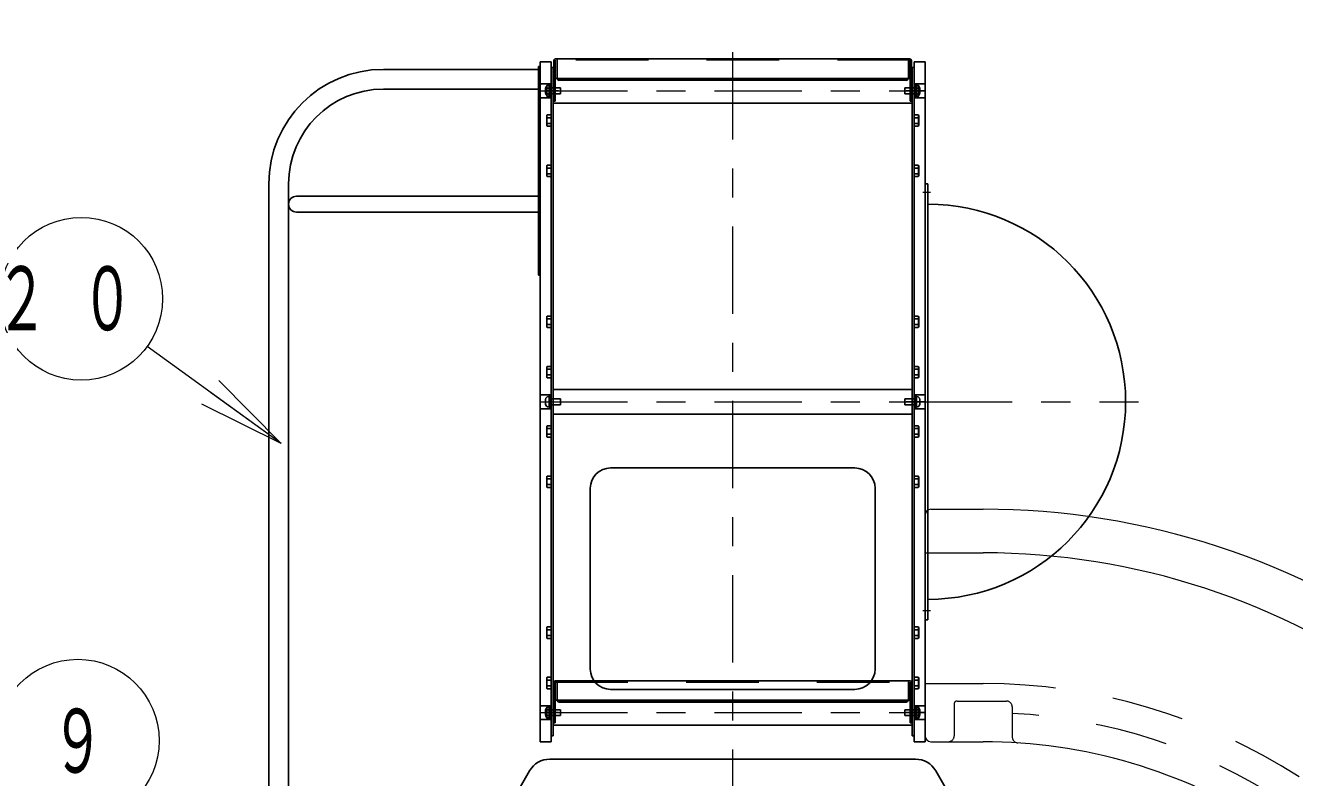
# Model space of a CAD drawing. Units: millimetres on the paper, scale 1:50. Extents: x -385 to 840, y 0 to 267.
# Drawn here: x 310.1 to 353.78, y 83.58 to 109.47 of the extents above; entities that cross this region are included whole.
import ezdxf
from ezdxf.enums import TextEntityAlignment as Align

# ---------------------------------------------------------------- set-up
doc = ezdxf.new("R2010")
doc.units = ezdxf.units.MM
doc.linetypes.add('USER1', pattern=[4.5, 2.5, -2])
doc.linetypes.add('USER2', pattern=[6, 3, -1, 1, -1])
doc.layers.add('1_50', color=7, linetype='Continuous', lineweight=25)
doc.styles.add('ＭＳ ゴシック', font='')
doc.styles.get('ＭＳ ゴシック').set_extended_font_data('MS Gothic')

msp = doc.modelspace()

# ---------------------------------------------------------------- linework, layer by layer
at = {"layer": '1_50', "linetype": 'USER2', "lineweight": 13}
msp.add_line((334.441, 51.547), (334.441, 109.472), dxfattribs=at)
at = {"layer": '1_50', "color": 190}
for p, q in [((340.541, 108.317), (328.341, 108.317)), ((328.397, 107.638), (328.397, 108.317)), ((340.485, 107.638), (340.485, 108.317)), ((328.291, 106.867), (328.291, 108.267)), ((328.337, 106.867), (328.337, 108.271)), ((340.545, 106.867), (340.545, 108.271)), ((340.591, 106.867), (340.591, 108.267)), ((328.337, 106.867), (328.291, 106.867)), ((340.591, 106.867), (340.545, 106.867)), ((328.341, 86.917), (340.541, 86.917)), ((328.397, 86.238), (328.397, 86.917)), ((340.485, 86.238), (340.485, 86.917)), ((328.291, 85.467), (328.291, 86.867)), ((328.337, 85.467), (328.337, 86.871)), ((340.545, 85.467), (340.545, 86.871)), ((340.591, 85.467), (340.591, 86.867)), ((328.291, 85.467), (328.337, 85.467)), ((340.545, 85.467), (340.591, 85.467))]:
    msp.add_line(p, q, dxfattribs=at)
at = {"layer": '1_50', "color": 4}
for p, q in [((322.421, 107.957), (327.757, 107.957)), ((327.757, 108.057), (327.821, 108.057)), ((327.757, 108.057), (327.757, 100.877)), ((327.821, 108.057), (327.821, 100.877)), ((328.201, 85.017), (328.201, 108.017)), ((328.201, 108.017), (328.265, 108.017)), ((328.265, 85.017), (328.265, 108.017)), ((340.681, 108.017), (340.617, 108.017)), ((340.617, 85.017), (340.617, 108.017)), ((340.681, 85.017), (340.681, 108.017)), ((328.265, 106.79), (328.265, 107.644)), ((328.265, 107.644), (340.617, 107.644)), ((340.617, 107.644), (340.617, 106.79)), ((322.421, 107.277), (327.757, 107.277)), ((328.001, 107.297), (328.001, 107.137)), ((328.121, 107.397), (328.101, 107.397)), ((328.121, 107.037), (328.101, 107.037)), ((328.121, 107.033), (328.121, 107.401)), ((328.121, 107.401), (328.171, 107.401)), ((328.121, 107.397), (328.121, 107.037)), ((328.521, 107.317), (328.121, 107.317)), ((328.121, 107.231), (328.171, 107.217)), ((328.121, 107.217), (328.171, 107.204)), ((328.521, 107.117), (328.121, 107.117)), ((328.121, 107.033), (328.171, 107.033)), ((328.171, 107.427), (328.171, 107.007)), ((328.201, 107.427), (328.171, 107.427)), ((328.171, 107.033), (328.171, 107.401)), ((328.171, 107.007), (328.201, 107.007)), ((328.201, 107.427), (328.201, 107.007)), ((328.521, 107.317), (328.521, 107.117)), ((340.361, 107.317), (340.361, 107.117)), ((340.361, 107.317), (340.761, 107.317)), ((340.361, 107.117), (340.761, 107.117)), ((340.681, 107.427), (340.681, 107.007)), ((340.681, 107.427), (340.711, 107.427)), ((340.711, 107.007), (340.681, 107.007)), ((340.711, 107.427), (340.711, 107.007)), ((340.711, 107.033), (340.711, 107.401)), ((340.761, 107.401), (340.711, 107.401)), ((340.761, 107.231), (340.711, 107.217)), ((340.761, 107.217), (340.711, 107.204)), ((340.761, 107.033), (340.711, 107.033)), ((340.761, 107.033), (340.761, 107.401)), ((340.761, 107.397), (340.761, 107.037)), ((340.761, 107.397), (340.781, 107.397)), ((340.761, 107.037), (340.781, 107.037)), ((340.881, 107.297), (340.881, 107.137)), ((328.265, 106.79), (340.617, 106.79)), ((318.481, 104.017), (318.481, 56.817)), ((318.481, 104.017), (318.481, 56.817)), ((319.161, 104.017), (319.161, 56.817)), ((319.161, 104.017), (319.161, 56.817)), ((319.433, 103.589), (327.757, 103.589)), ((319.433, 103.045), (327.757, 103.045)), ((327.757, 100.877), (327.821, 100.877)), ((328.001, 96.597), (328.001, 96.437)), ((328.121, 96.697), (328.101, 96.697)), ((328.121, 96.333), (328.121, 96.701)), ((328.121, 96.701), (328.171, 96.701)), ((328.121, 96.697), (328.121, 96.337)), ((328.521, 96.617), (328.121, 96.617)), ((328.121, 96.531), (328.171, 96.517)), ((328.121, 96.517), (328.171, 96.504)), ((328.171, 96.727), (328.171, 96.307)), ((328.201, 96.727), (328.171, 96.727)), ((328.171, 96.333), (328.171, 96.701)), ((328.201, 96.727), (328.201, 96.307)), ((328.265, 96.09), (328.265, 96.944)), ((328.265, 96.944), (340.617, 96.944)), ((328.521, 96.617), (328.521, 96.417)), ((340.361, 96.617), (340.361, 96.417)), ((340.361, 96.617), (340.761, 96.617)), ((340.617, 96.944), (340.617, 96.09)), ((340.681, 96.727), (340.681, 96.307)), ((340.681, 96.727), (340.711, 96.727)), ((340.711, 96.727), (340.711, 96.307)), ((340.711, 96.333), (340.711, 96.701)), ((340.761, 96.701), (340.711, 96.701)), ((340.761, 96.531), (340.711, 96.517)), ((340.761, 96.517), (340.711, 96.504)), ((340.761, 96.333), (340.761, 96.701)), ((340.761, 96.697), (340.761, 96.337)), ((340.761, 96.697), (340.781, 96.697)), ((340.881, 96.597), (340.881, 96.437)), ((328.121, 96.337), (328.101, 96.337)), ((328.521, 96.417), (328.121, 96.417)), ((328.121, 96.333), (328.171, 96.333)), ((328.171, 96.307), (328.201, 96.307)), ((328.265, 96.09), (340.617, 96.09)), ((340.361, 96.417), (340.761, 96.417)), ((340.711, 96.307), (340.681, 96.307)), ((340.761, 96.333), (340.711, 96.333)), ((340.761, 96.337), (340.781, 96.337)), ((328.265, 85.39), (328.265, 86.244)), ((328.265, 86.244), (340.617, 86.244)), ((340.617, 86.244), (340.617, 85.39)), ((328.001, 85.897), (328.001, 85.737)), ((328.121, 85.997), (328.101, 85.997)), ((328.121, 85.637), (328.101, 85.637)), ((328.121, 85.633), (328.121, 86.001)), ((328.121, 86.001), (328.171, 86.001)), ((328.121, 85.997), (328.121, 85.637)), ((328.521, 85.917), (328.121, 85.917)), ((328.121, 85.831), (328.171, 85.817)), ((328.121, 85.817), (328.171, 85.804)), ((328.521, 85.717), (328.121, 85.717)), ((328.121, 85.633), (328.171, 85.633)), ((328.171, 86.027), (328.171, 85.607)), ((328.201, 86.027), (328.171, 86.027)), ((328.171, 85.633), (328.171, 86.001)), ((328.171, 85.607), (328.201, 85.607)), ((328.201, 86.027), (328.201, 85.607)), ((328.521, 85.917), (328.521, 85.717)), ((340.361, 85.917), (340.361, 85.717)), ((340.361, 85.917), (340.761, 85.917)), ((340.361, 85.717), (340.761, 85.717)), ((340.681, 86.027), (340.681, 85.607)), ((340.681, 86.027), (340.711, 86.027)), ((340.711, 85.607), (340.681, 85.607)), ((340.711, 86.027), (340.711, 85.607)), ((340.711, 85.633), (340.711, 86.001)), ((340.761, 86.001), (340.711, 86.001)), ((340.761, 85.831), (340.711, 85.817)), ((340.761, 85.817), (340.711, 85.804)), ((340.761, 85.633), (340.711, 85.633)), ((340.761, 85.633), (340.761, 86.001)), ((340.761, 85.997), (340.761, 85.637)), ((340.761, 85.997), (340.781, 85.997)), ((340.761, 85.637), (340.781, 85.637)), ((340.881, 85.897), (340.881, 85.737)), ((328.265, 85.39), (340.617, 85.39)), ((328.201, 85.017), (328.265, 85.017)), ((340.681, 85.017), (340.617, 85.017))]:
    msp.add_line(p, q, dxfattribs=at)
at = {"layer": '1_50', "color": 131}
for p, q in [((327.821, 108.217), (327.821, 84.817)), ((327.821, 108.217), (328.201, 108.217)), ((328.201, 108.217), (328.201, 84.817)), ((340.681, 108.217), (340.681, 84.817)), ((341.061, 108.217), (340.681, 108.217)), ((341.061, 108.217), (341.061, 84.817)), ((327.821, 107.457), (328.201, 107.457)), ((341.061, 107.457), (340.681, 107.457)), ((327.821, 106.977), (328.201, 106.977)), ((341.061, 106.977), (340.681, 106.977)), ((341.161, 104.017), (341.061, 104.017)), ((341.061, 104.017), (341.061, 89.017)), ((341.161, 104.017), (341.161, 89.017)), ((327.821, 96.757), (328.201, 96.757)), ((341.061, 96.757), (340.681, 96.757)), ((327.821, 96.277), (328.201, 96.277)), ((341.061, 96.277), (340.681, 96.277)), ((341.161, 89.017), (341.061, 89.017)), ((327.821, 86.057), (328.201, 86.057)), ((341.061, 86.057), (340.681, 86.057)), ((327.821, 85.577), (328.201, 85.577)), ((341.061, 85.577), (340.681, 85.577)), ((327.821, 84.817), (328.201, 84.817)), ((341.061, 84.817), (340.681, 84.817)), ((328.147, 84.217), (340.734, 84.217)), ((321.161, 72.917), (327.455, 83.817)), ((341.426, 83.817), (347.72, 72.917))]:
    msp.add_line(p, q, dxfattribs=at)
at = {"layer": '1_50', "color": 190, "linetype": 'USER1', "lineweight": 13}
for p, q in [((340.545, 108.271), (328.337, 108.271)), ((328.337, 86.871), (340.545, 86.871))]:
    msp.add_line(p, q, dxfattribs=at)
at = {"layer": '1_50', "color": 190, "lineweight": 13}
for p, q in [((340.425, 107.601), (328.457, 107.601)), ((340.425, 107.578), (328.457, 107.578)), ((328.457, 86.201), (340.425, 86.201)), ((328.457, 86.178), (340.425, 86.178))]:
    msp.add_line(p, q, dxfattribs=at)
at = {"layer": '1_50', "color": 4, "linetype": 'USER2', "lineweight": 13}
for p, q in [((327.821, 107.217), (341.061, 107.217)), ((328.201, 107.217), (328.473, 107.217)), ((340.681, 107.217), (340.408, 107.217)), ((327.821, 96.517), (341.061, 96.517)), ((328.201, 96.517), (328.473, 96.517)), ((340.681, 96.517), (340.408, 96.517)), ((327.821, 85.817), (341.061, 85.817)), ((328.201, 85.817), (328.473, 85.817)), ((340.681, 85.817), (340.408, 85.817))]:
    msp.add_line(p, q, dxfattribs=at)
at = {"layer": '1_50', "color": 131, "linetype": 'USER2', "lineweight": 13}
for p, q in [((327.821, 107.217), (328.201, 107.217)), ((341.061, 107.217), (340.681, 107.217)), ((341.247, 103.717), (340.987, 103.717)), ((327.821, 96.517), (328.201, 96.517)), ((341.061, 96.517), (340.681, 96.517)), ((341.061, 96.517), (348.404, 96.517)), ((341.247, 89.317), (340.987, 89.317)), ((327.821, 85.817), (328.201, 85.817)), ((341.061, 85.817), (340.681, 85.817))]:
    msp.add_line(p, q, dxfattribs=at)
at = {"layer": '1_50', "color": 190, "linetype": 'USER2', "lineweight": 13}
for p, q in [((328.453, 107.217), (328.024, 107.217)), ((340.428, 107.217), (340.857, 107.217)), ((328.453, 85.817), (328.024, 85.817)), ((340.428, 85.817), (340.857, 85.817))]:
    msp.add_line(p, q, dxfattribs=at)
at = {"layer": '1_50'}
for p, q in [((328.059, 107.413), (328.041, 107.382)), ((328.041, 107.052), (328.041, 107.382)), ((328.059, 107.021), (328.041, 107.052)), ((328.201, 107.413), (328.059, 107.413)), ((328.201, 107.315), (328.059, 107.315)), ((328.201, 107.119), (328.059, 107.119)), ((328.201, 107.021), (328.059, 107.021)), ((328.201, 107.413), (328.201, 107.021)), ((340.681, 107.413), (340.822, 107.413)), ((340.681, 107.413), (340.681, 107.021)), ((340.681, 107.315), (340.822, 107.315)), ((340.681, 107.119), (340.822, 107.119)), ((340.681, 107.021), (340.822, 107.021)), ((340.822, 107.413), (340.841, 107.382)), ((340.822, 107.021), (340.841, 107.052)), ((340.841, 107.052), (340.841, 107.382)), ((328.059, 106.394), (328.041, 106.362)), ((328.041, 106.032), (328.041, 106.362)), ((328.201, 106.394), (328.059, 106.394)), ((328.201, 106.295), (328.059, 106.295)), ((328.201, 106.394), (328.201, 106.001)), ((340.681, 106.394), (340.822, 106.394)), ((340.681, 106.394), (340.681, 106.001)), ((340.681, 106.295), (340.822, 106.295)), ((340.822, 106.394), (340.841, 106.362)), ((340.841, 106.032), (340.841, 106.362)), ((328.059, 106.001), (328.041, 106.032)), ((328.201, 106.099), (328.059, 106.099)), ((328.201, 106.001), (328.059, 106.001)), ((340.681, 106.099), (340.822, 106.099)), ((340.681, 106.001), (340.822, 106.001)), ((340.822, 106.001), (340.841, 106.032)), ((328.059, 104.661), (328.041, 104.63)), ((328.041, 104.3), (328.041, 104.63)), ((328.201, 104.661), (328.059, 104.661)), ((328.201, 104.563), (328.059, 104.563)), ((328.201, 104.661), (328.201, 104.269)), ((340.681, 104.661), (340.822, 104.661)), ((340.681, 104.661), (340.681, 104.269)), ((340.681, 104.563), (340.822, 104.563)), ((340.822, 104.661), (340.841, 104.63)), ((340.841, 104.3), (340.841, 104.63)), ((328.059, 104.269), (328.041, 104.3)), ((328.201, 104.367), (328.059, 104.367)), ((328.201, 104.269), (328.059, 104.269)), ((340.681, 104.367), (340.822, 104.367)), ((340.681, 104.269), (340.822, 104.269)), ((340.822, 104.269), (340.841, 104.3)), ((328.059, 99.465), (328.041, 99.434)), ((328.041, 99.104), (328.041, 99.434)), ((328.201, 99.465), (328.059, 99.465)), ((328.201, 99.367), (328.059, 99.367)), ((328.201, 99.171), (328.059, 99.171)), ((328.201, 99.465), (328.201, 99.073)), ((340.681, 99.465), (340.822, 99.465)), ((340.681, 99.465), (340.681, 99.073)), ((340.681, 99.367), (340.822, 99.367)), ((340.681, 99.171), (340.822, 99.171)), ((340.822, 99.465), (340.841, 99.434)), ((340.841, 99.104), (340.841, 99.434)), ((328.059, 99.073), (328.041, 99.104)), ((328.201, 99.073), (328.059, 99.073)), ((340.681, 99.073), (340.822, 99.073)), ((340.822, 99.073), (340.841, 99.104)), ((328.059, 97.733), (328.041, 97.702)), ((328.041, 97.372), (328.041, 97.702)), ((328.201, 97.733), (328.059, 97.733)), ((328.201, 97.635), (328.059, 97.635)), ((328.201, 97.439), (328.059, 97.439)), ((328.201, 97.733), (328.201, 97.341)), ((340.681, 97.733), (340.822, 97.733)), ((340.681, 97.733), (340.681, 97.341)), ((340.681, 97.635), (340.822, 97.635)), ((340.681, 97.439), (340.822, 97.439)), ((340.822, 97.733), (340.841, 97.702)), ((340.841, 97.372), (340.841, 97.702)), ((328.059, 97.341), (328.041, 97.372)), ((328.201, 97.341), (328.059, 97.341)), ((340.681, 97.341), (340.822, 97.341)), ((340.822, 97.341), (340.841, 97.372)), ((328.059, 95.694), (328.041, 95.662)), ((328.041, 95.662), (328.041, 95.332)), ((328.201, 95.694), (328.059, 95.694)), ((328.201, 95.301), (328.201, 95.694)), ((340.681, 95.694), (340.822, 95.694)), ((340.681, 95.301), (340.681, 95.694)), ((340.822, 95.694), (340.841, 95.662)), ((340.841, 95.662), (340.841, 95.332)), ((328.059, 95.301), (328.041, 95.332)), ((328.201, 95.595), (328.059, 95.595)), ((328.201, 95.399), (328.059, 95.399)), ((328.201, 95.301), (328.059, 95.301)), ((340.681, 95.595), (340.822, 95.595)), ((340.681, 95.399), (340.822, 95.399)), ((340.681, 95.301), (340.822, 95.301)), ((340.822, 95.301), (340.841, 95.332)), ((328.059, 93.961), (328.041, 93.93)), ((328.041, 93.93), (328.041, 93.6)), ((328.201, 93.961), (328.059, 93.961)), ((328.201, 93.569), (328.201, 93.961)), ((340.681, 93.961), (340.822, 93.961)), ((340.681, 93.569), (340.681, 93.961)), ((340.822, 93.961), (340.841, 93.93)), ((340.841, 93.93), (340.841, 93.6)), ((328.059, 93.569), (328.041, 93.6)), ((328.201, 93.863), (328.059, 93.863)), ((328.201, 93.667), (328.059, 93.667)), ((328.201, 93.569), (328.059, 93.569)), ((340.681, 93.863), (340.822, 93.863)), ((340.681, 93.667), (340.822, 93.667)), ((340.681, 93.569), (340.822, 93.569)), ((340.822, 93.569), (340.841, 93.6)), ((328.059, 88.765), (328.041, 88.734)), ((328.041, 88.734), (328.041, 88.404)), ((328.201, 88.765), (328.059, 88.765)), ((328.201, 88.667), (328.059, 88.667)), ((328.201, 88.373), (328.201, 88.765)), ((340.681, 88.765), (340.822, 88.765)), ((340.681, 88.373), (340.681, 88.765)), ((340.681, 88.667), (340.822, 88.667)), ((340.822, 88.765), (340.841, 88.734)), ((340.841, 88.734), (340.841, 88.404)), ((328.059, 88.373), (328.041, 88.404)), ((328.201, 88.471), (328.059, 88.471)), ((328.201, 88.373), (328.059, 88.373)), ((340.681, 88.471), (340.822, 88.471)), ((340.681, 88.373), (340.822, 88.373)), ((340.822, 88.373), (340.841, 88.404)), ((328.059, 87.033), (328.041, 87.002)), ((328.041, 87.002), (328.041, 86.672)), ((328.201, 87.033), (328.059, 87.033)), ((328.201, 86.935), (328.059, 86.935)), ((328.201, 86.641), (328.201, 87.033)), ((340.681, 87.033), (340.822, 87.033)), ((340.681, 86.641), (340.681, 87.033)), ((340.681, 86.935), (340.822, 86.935)), ((340.822, 87.033), (340.841, 87.002)), ((340.841, 87.002), (340.841, 86.672)), ((328.059, 86.641), (328.041, 86.672)), ((328.201, 86.739), (328.059, 86.739)), ((328.201, 86.641), (328.059, 86.641)), ((340.681, 86.739), (340.822, 86.739)), ((340.681, 86.641), (340.822, 86.641)), ((340.822, 86.641), (340.841, 86.672)), ((328.059, 86.013), (328.041, 85.982)), ((328.041, 85.982), (328.041, 85.652)), ((328.059, 85.621), (328.041, 85.652)), ((328.201, 86.013), (328.059, 86.013)), ((328.201, 85.915), (328.059, 85.915)), ((328.201, 85.719), (328.059, 85.719)), ((328.201, 85.621), (328.059, 85.621)), ((328.201, 85.621), (328.201, 86.013)), ((340.681, 86.013), (340.822, 86.013)), ((340.681, 85.621), (340.681, 86.013)), ((340.681, 85.915), (340.822, 85.915)), ((340.681, 85.719), (340.822, 85.719)), ((340.681, 85.621), (340.822, 85.621)), ((340.822, 86.013), (340.841, 85.982)), ((340.822, 85.621), (340.841, 85.652)), ((340.841, 85.982), (340.841, 85.652))]:
    msp.add_line(p, q, dxfattribs=at)
at = {"layer": '1_50', "lineweight": 13}
for p, q in [((318.9, 95.079), (314.293, 98.419)), ((316.765, 97.245), (318.9, 95.079)), ((318.9, 95.079), (316.471, 96.84)), ((318.9, 95.079), (316.178, 96.435)), ((341.061, 92.617), (341.061, 85.017)), ((341.261, 92.817), (343.061, 92.817)), ((341.061, 91.317), (343.061, 91.317)), ((341.261, 84.817), (343.061, 84.817))]:
    msp.add_line(p, q, dxfattribs=at)
at = {"layer": '1_50', "color": 2}
for p, q in [((330.241, 94.238), (338.641, 94.238)), ((329.541, 87.317), (329.541, 93.538)), ((339.341, 87.317), (339.341, 93.538)), ((330.241, 86.617), (338.641, 86.617))]:
    msp.add_line(p, q, dxfattribs=at)
at = {"layer": '1_50', "linetype": 'USER1', "lineweight": 13}
for p, q in [((341.061, 86.817), (343.061, 86.817)), ((342.061, 86.117), (342.061, 85.017)), ((342.161, 86.217), (343.861, 86.217)), ((344.061, 86.017), (344.061, 84.978))]:
    msp.add_line(p, q, dxfattribs=at)
at = {"layer": '1_50', "lineweight": 13}
for centre in [(312.027, 100.062), (311.906, 84.852)]:
    msp.add_circle(centre, 2.8, dxfattribs=at)
at = {"layer": '1_50', "color": 190}
for centre, start, end in [((328.341, 108.267), 90, 180), ((340.541, 108.267), 0, 90), ((328.341, 86.867), 90, 180), ((340.541, 86.867), 0, 90)]:
    msp.add_arc(centre, 0.05, start, end, dxfattribs=at)
at = {"layer": '1_50', "color": 4}
for centre, radius, start, end in [((322.421, 104.017), 3.94, 90, 180), ((322.421, 104.017), 3.26, 90, 180), ((328.101, 107.297), 0.1, 90, 180), ((328.101, 107.137), 0.1, 180, 270), ((340.781, 107.297), 0.1, 0, 90), ((340.781, 107.137), 0.1, 270, 0), ((319.433, 103.317), 0.272, 90, 270), ((328.101, 96.597), 0.1, 90, 180), ((340.781, 96.597), 0.1, 0, 90), ((328.101, 96.437), 0.1, 180, 270), ((340.781, 96.437), 0.1, 270, 0), ((328.101, 85.897), 0.1, 90, 180), ((328.101, 85.737), 0.1, 180, 270), ((340.781, 85.897), 0.1, 0, 90), ((340.781, 85.737), 0.1, 270, 0)]:
    msp.add_arc(centre, radius, start, end, dxfattribs=at)
at = {"layer": '1_50', "color": 190, "lineweight": 13}
for centre, start, end in [((328.457, 107.661), 180, 270), ((328.457, 107.638), 180, 270), ((340.425, 107.661), 270, 0), ((340.425, 107.638), 270, 0), ((328.457, 86.261), 180, 270), ((328.457, 86.238), 180, 270), ((340.425, 86.261), 270, 0), ((340.425, 86.238), 270, 0)]:
    msp.add_arc(centre, 0.06, start, end, dxfattribs=at)
at = {"layer": '1_50'}
for centre, radius, start, end in [((328.13, 107.364), 0.0869, 145.6159, 214.3841), ((328.368, 107.217), 0.325, 162.4121, 197.5879), ((328.13, 107.07), 0.0869, 145.6159, 214.3841), ((340.751, 107.364), 0.0869, 325.6159, 34.3841), ((340.513, 107.217), 0.325, 342.4121, 17.5879), ((340.751, 107.07), 0.0869, 325.6159, 34.3841), ((328.13, 106.344), 0.0869, 145.6159, 214.3841), ((328.368, 106.197), 0.325, 162.4121, 197.5879), ((340.751, 106.344), 0.0869, 325.6159, 34.3841), ((340.513, 106.197), 0.325, 342.4121, 17.5879), ((328.13, 106.05), 0.0869, 145.6159, 214.3841), ((340.751, 106.05), 0.0869, 325.6159, 34.3841), ((328.13, 104.612), 0.0869, 145.6159, 214.3841), ((328.368, 104.465), 0.325, 162.4121, 197.5879), ((340.751, 104.612), 0.0869, 325.6159, 34.3841), ((340.513, 104.465), 0.325, 342.4121, 17.5879), ((328.13, 104.318), 0.0869, 145.6159, 214.3841), ((340.751, 104.318), 0.0869, 325.6159, 34.3841), ((328.13, 99.416), 0.0869, 145.6159, 214.3841), ((328.368, 99.269), 0.325, 162.4121, 197.5879), ((328.13, 99.122), 0.0869, 145.6159, 214.3841), ((340.751, 99.416), 0.0869, 325.6159, 34.3841), ((340.513, 99.269), 0.325, 342.4121, 17.5879), ((340.751, 99.122), 0.0869, 325.6159, 34.3841), ((328.13, 97.684), 0.0869, 145.6159, 214.3841), ((328.368, 97.537), 0.325, 162.4121, 197.5879), ((328.13, 97.39), 0.0869, 145.6159, 214.3841), ((340.751, 97.684), 0.0869, 325.6159, 34.3841), ((340.513, 97.537), 0.325, 342.4121, 17.5879), ((340.751, 97.39), 0.0869, 325.6159, 34.3841), ((328.13, 95.644), 0.0869, 145.6159, 214.3841), ((340.751, 95.644), 0.0869, 325.6159, 34.3841), ((328.368, 95.497), 0.325, 162.4121, 197.5879), ((328.13, 95.35), 0.0869, 145.6159, 214.3841), ((340.513, 95.497), 0.325, 342.4121, 17.5879), ((340.751, 95.35), 0.0869, 325.6159, 34.3841), ((328.13, 93.912), 0.0869, 145.6159, 214.3841), ((340.751, 93.912), 0.0869, 325.6159, 34.3841), ((328.368, 93.765), 0.325, 162.4121, 197.5879), ((328.13, 93.618), 0.0869, 145.6159, 214.3841), ((340.513, 93.765), 0.325, 342.4121, 17.5879), ((340.751, 93.618), 0.0869, 325.6159, 34.3841), ((328.13, 88.716), 0.0869, 145.6159, 214.3841), ((328.368, 88.569), 0.325, 162.4121, 197.5879), ((340.751, 88.716), 0.0869, 325.6159, 34.3841), ((340.513, 88.569), 0.325, 342.4121, 17.5879), ((328.13, 88.422), 0.0869, 145.6159, 214.3841), ((340.751, 88.422), 0.0869, 325.6159, 34.3841), ((328.13, 86.984), 0.0869, 145.6159, 214.3841), ((328.368, 86.837), 0.325, 162.4121, 197.5879), ((340.751, 86.984), 0.0869, 325.6159, 34.3841), ((340.513, 86.837), 0.325, 342.4121, 17.5879), ((328.13, 86.69), 0.0869, 145.6159, 214.3841), ((340.751, 86.69), 0.0869, 325.6159, 34.3841), ((328.13, 85.964), 0.0869, 145.6159, 214.3841), ((328.368, 85.817), 0.325, 162.4121, 197.5879), ((328.13, 85.67), 0.0869, 145.6159, 214.3841), ((340.751, 85.964), 0.0869, 325.6159, 34.3841), ((340.513, 85.817), 0.325, 342.4121, 17.5879), ((340.751, 85.67), 0.0869, 325.6159, 34.3841)]:
    msp.add_arc(centre, radius, start, end, dxfattribs=at)
at = {"layer": '1_50', "color": 131}
for centre, radius, start, end in [((341.161, 96.517), 6.8, 270, 90), ((328.147, 83.417), 0.8, 90, 150), ((340.734, 83.417), 0.8, 30, 90)]:
    msp.add_arc(centre, radius, start, end, dxfattribs=at)
at = {"layer": '1_50', "color": 2}
for centre, start, end in [((330.241, 93.538), 90, 180), ((338.641, 93.538), 0, 90), ((330.241, 87.317), 180, 270), ((338.641, 87.317), 270, 0)]:
    msp.add_arc(centre, 0.7, start, end, dxfattribs=at)
at = {"layer": '1_50', "lineweight": 13}
for centre, radius, start, end in [((341.261, 92.617), 0.2, 90, 180), ((343.061, 66.817), 26, 53.7147, 90), ((343.061, 66.817), 24.5, 53.7147, 90), ((341.261, 85.017), 0.2, 180, 270), ((343.061, 66.817), 18, 57.0717, 90)]:
    msp.add_arc(centre, radius, start, end, dxfattribs=at)
at = {"layer": '1_50', "linetype": 'USER1', "lineweight": 13}
for centre, radius, start, end in [((343.061, 66.817), 20, 57.0717, 90), ((342.161, 86.117), 0.1, 90, 180), ((343.861, 86.017), 0.2, 0, 90), ((343.061, 66.817), 19, 57.0717, 86.983), ((341.861, 85.017), 0.2, 270, 0), ((344.261, 84.978), 0.2, 180, 266.2195)]:
    msp.add_arc(centre, radius, start, end, dxfattribs=at)

# ---------------------------------------------------------------- texts
at = {"layer": '1_50', "style": 'ＭＳ ゴシック', "width": 0.6}
msp.add_text('９', height=2.199, dxfattribs=at).set_placement((311.906, 84.852), align=Align.MIDDLE_CENTER)
at = {"layer": '1_50', "insert": (312.027, 100.062), "char_height": 2.199, "attachment_point": 5, "style": 'ＭＳ ゴシック'}
msp.add_mtext('\\T1.64;\\W0.6;２０', dxfattribs=at)

doc.saveas('drawing.dxf')
